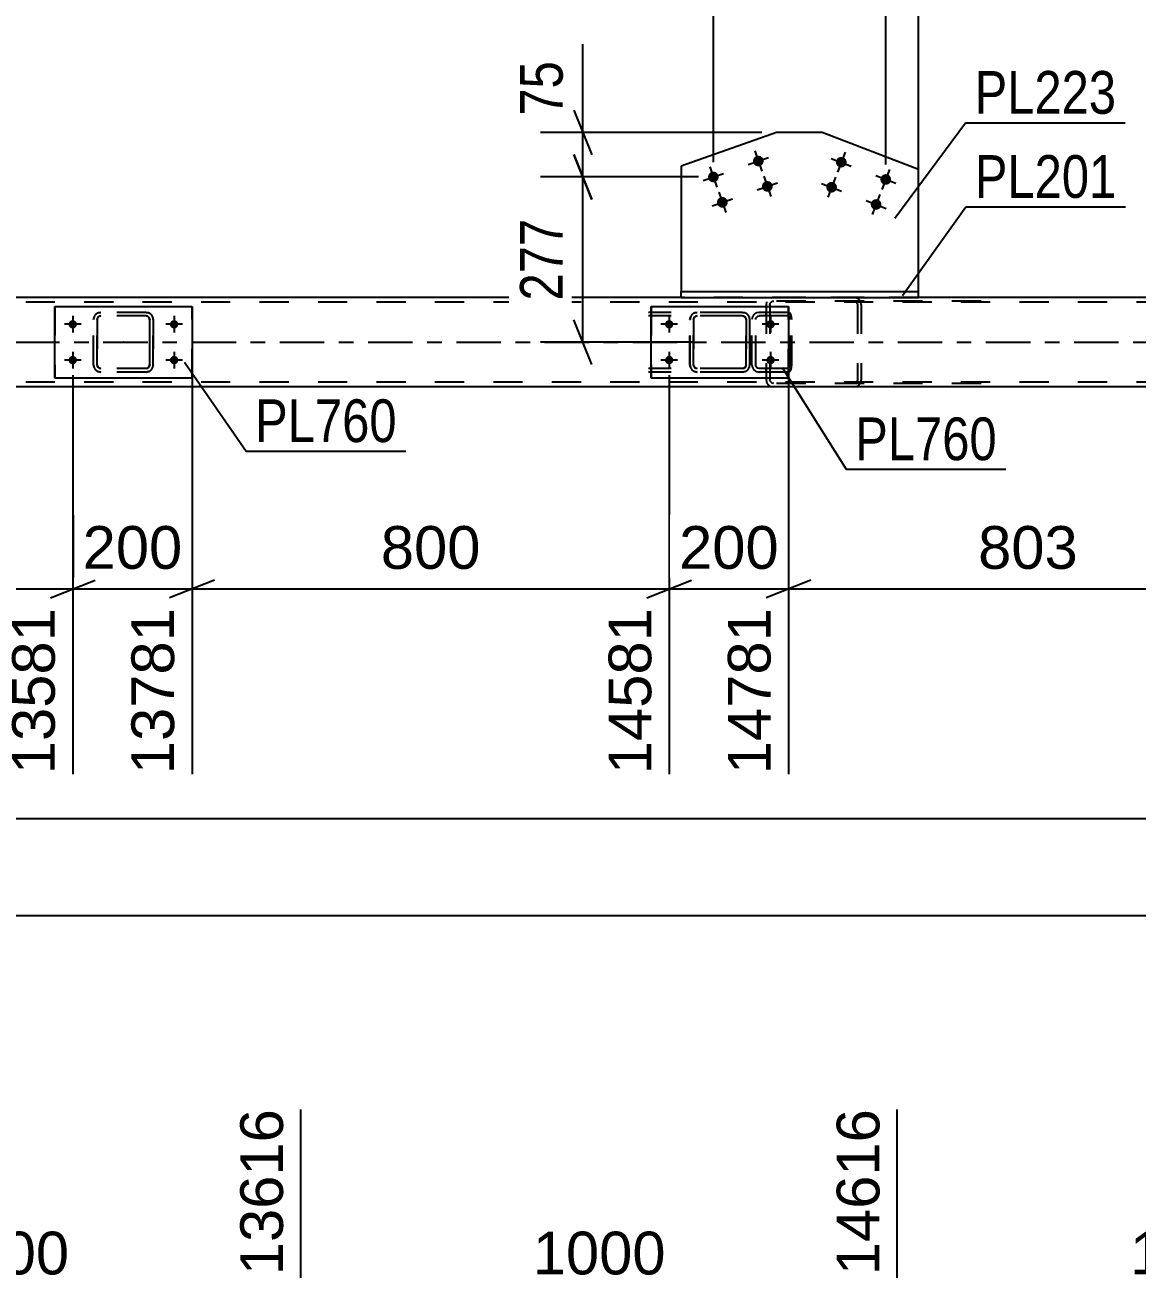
# Model space of a CAD drawing. Header units: millimetres. Extents: x -88 to 753, y -403 to 191.
# Drawn here: x 524.4 to 598.9, y 61 to 144.4 of the extents above; entities that cross this region are included whole.
import ezdxf

# ---------------------------------------------------------------- set-up
doc = ezdxf.new("R2010")
doc.units = ezdxf.units.MM
doc.linetypes.add('DXK_LINE_DOT2', pattern=[3.9198, 1.9599, -1.9599])
doc.linetypes.add('DXK_LINE_DOT3', pattern=[5.9187, 2.979, -0.9799, 0.9799, -0.9799])
doc.styles.add('Arial', font='arial.ttf', dxfattribs={"height": 0.2})
doc.styles.add('Arial Narrow', font='ARIALN.TTF', dxfattribs={"height": 0.2})

# ---------------------------------------------------------------- blocks, each defined once
blk = doc.blocks.new('Part-317404679-1724 - 1690')
at = {"color": 7, "linetype": 'DXK_LINE_DOT2'}
for p, q in [((574.567, 126.143), (574.371, 126.106)), ((588.471, 126.143), (574.567, 126.143)), ((580.126, 126.106), (579.93, 126.143)), ((574.085, 125.798), (574.056, 125.663)), ((574.056, 125.663), (574.056, 120.623)), ((574.095, 125.846), (574.085, 125.798)), ((574.311, 125.663), (574.331, 125.755)), ((574.311, 125.663), (574.311, 120.623)), ((574.331, 125.755), (574.386, 125.832)), ((574.386, 125.832), (574.469, 125.884)), ((574.469, 125.884), (574.567, 125.903)), ((588.471, 125.903), (574.567, 125.903)), ((579.93, 125.903), (580.028, 125.884)), ((580.028, 125.884), (580.111, 125.832)), ((580.111, 125.832), (580.166, 125.755)), ((580.166, 125.755), (580.186, 125.663)), ((580.186, 125.663), (580.186, 120.623)), ((580.412, 125.798), (580.402, 125.846)), ((580.441, 125.663), (580.412, 125.798)), ((580.441, 125.663), (580.441, 120.623)), ((574.056, 120.623), (574.074, 120.538)), ((574.074, 120.538), (574.095, 120.439)), ((574.331, 120.531), (574.311, 120.623)), ((574.386, 120.453), (574.331, 120.531)), ((574.371, 120.179), (574.567, 120.143)), ((574.469, 120.401), (574.386, 120.453)), ((574.567, 120.383), (574.469, 120.401)), ((588.471, 120.383), (574.567, 120.383)), ((588.471, 120.143), (574.567, 120.143)), ((580.028, 120.401), (579.93, 120.383)), ((579.93, 120.143), (580.126, 120.179)), ((580.111, 120.453), (580.028, 120.401)), ((580.166, 120.531), (580.111, 120.453)), ((580.186, 120.623), (580.166, 120.531)), ((580.402, 120.439), (580.423, 120.538)), ((580.423, 120.538), (580.441, 120.623))]:
    blk.add_line(p, q, dxfattribs=at)
for centre, start, end in [((579.95, 125.642), 24.31996, 69.24168), ((574.547, 120.644), 204.31996, 249.24168), ((579.95, 120.644), 290.75832, 335.68004)]:
    blk.add_arc(centre, 0.496, start, end, dxfattribs=at)
blk = doc.blocks.new('Bolt-317404679-1864 - 1690')
at = {"linetype": 'Continuous'}
for points in [[(573.874, 135.409, -1), (573.195, 135.168, -1)], [(570.858, 134.339, -1), (570.179, 134.098, -1)], [(574.476, 133.713, -1), (573.797, 133.472, -1)], [(571.46, 132.643, -1), (570.781, 132.402, -1)]]:
    blk.add_hatch(color=1, dxfattribs=at).paths.add_polyline_path(points)
at = {"color": 1, "linetype": 'Continuous'}
for p, q in [((572.856, 135.048), (574.213, 135.529)), ((573.294, 135.967), (573.775, 134.61)), ((569.84, 133.978), (571.197, 134.46)), ((570.278, 134.897), (570.759, 133.54)), ((573.458, 133.351), (574.815, 133.833)), ((573.896, 134.271), (574.377, 132.914)), ((570.442, 132.282), (571.799, 132.763)), ((570.88, 133.201), (571.361, 131.844))]:
    blk.add_line(p, q, dxfattribs=at)
blk = doc.blocks.new('Part-317404679-1888 - 1690')
at = {"color": 7, "linetype": 'DXK_LINE_DOT2'}
for p, q in [((529.252, 125.106), (529.436, 125.143)), ((529.44, 125.143), (529.257, 125.106)), ((532.48, 125.143), (529.436, 125.143)), ((532.476, 125.143), (532.659, 125.106)), ((532.664, 125.106), (532.48, 125.143)), ((528.956, 124.663), (528.992, 124.846)), ((528.956, 124.663), (528.96, 124.663)), ((528.956, 121.623), (528.956, 124.663)), ((528.997, 124.846), (528.96, 124.663)), ((528.96, 121.623), (528.96, 124.663)), ((529.214, 124.755), (529.196, 124.663)), ((529.2, 124.663), (529.196, 124.663)), ((529.196, 124.663), (529.196, 121.623)), ((529.2, 124.663), (529.219, 124.755)), ((529.2, 121.623), (529.2, 124.663)), ((529.266, 124.832), (529.214, 124.755)), ((529.219, 124.755), (529.271, 124.832)), ((529.252, 125.106), (529.257, 125.106)), ((529.344, 124.884), (529.266, 124.832)), ((529.271, 124.832), (529.348, 124.884)), ((529.436, 124.903), (529.344, 124.884)), ((529.348, 124.884), (529.44, 124.903)), ((532.48, 124.903), (529.436, 124.903)), ((532.568, 124.884), (532.476, 124.903)), ((532.48, 124.903), (532.572, 124.884)), ((532.568, 124.884), (532.572, 124.884)), ((532.645, 124.832), (532.568, 124.884)), ((532.572, 124.884), (532.65, 124.832)), ((532.697, 124.755), (532.645, 124.832)), ((532.65, 124.832), (532.702, 124.755)), ((532.716, 124.663), (532.697, 124.755)), ((532.702, 124.755), (532.72, 124.663)), ((532.72, 124.663), (532.716, 124.663)), ((532.716, 124.663), (532.716, 121.623)), ((532.72, 121.623), (532.72, 124.663)), ((532.919, 124.846), (532.956, 124.663)), ((532.96, 124.663), (532.924, 124.846)), ((532.96, 124.663), (532.956, 124.663)), ((532.956, 124.663), (532.956, 121.623)), ((532.96, 121.623), (532.96, 124.663)), ((528.96, 121.623), (528.956, 121.623)), ((528.992, 121.439), (528.956, 121.623)), ((528.96, 121.623), (528.997, 121.439)), ((529.196, 121.623), (529.2, 121.623)), ((529.196, 121.623), (529.214, 121.531)), ((529.219, 121.531), (529.2, 121.623)), ((529.214, 121.531), (529.266, 121.453)), ((529.271, 121.453), (529.219, 121.531)), ((529.252, 121.179), (529.257, 121.179)), ((529.436, 121.143), (529.252, 121.179)), ((529.257, 121.179), (529.44, 121.143)), ((529.266, 121.453), (529.344, 121.401)), ((529.348, 121.401), (529.271, 121.453)), ((529.344, 121.401), (529.436, 121.383)), ((529.44, 121.383), (529.348, 121.401)), ((532.48, 121.383), (529.436, 121.383)), ((532.48, 121.143), (529.436, 121.143)), ((532.476, 121.383), (532.568, 121.401)), ((532.659, 121.179), (532.476, 121.143)), ((532.572, 121.401), (532.48, 121.383)), ((532.48, 121.143), (532.664, 121.179)), ((532.568, 121.401), (532.645, 121.453)), ((532.568, 121.401), (532.572, 121.401)), ((532.65, 121.453), (532.572, 121.401)), ((532.645, 121.453), (532.697, 121.531)), ((532.702, 121.531), (532.65, 121.453)), ((532.697, 121.531), (532.716, 121.623)), ((532.72, 121.623), (532.702, 121.531)), ((532.716, 121.623), (532.72, 121.623)), ((532.956, 121.623), (532.919, 121.439)), ((532.924, 121.439), (532.96, 121.623)), ((532.956, 121.623), (532.96, 121.623))]:
    blk.add_line(p, q, dxfattribs=at)
at = {"color": 7, "linetype": 'DXK_LINE_DOT3'}
blk.add_line((530.963, 123.143), (530.953, 123.143), dxfattribs=at)
at = {"color": 7, "linetype": 'DXK_LINE_DOT2'}
for centre, start, end in [((529.436, 124.663), 112.5, 157.5), ((529.44, 124.663), 112.5, 157.5), ((532.476, 124.663), 22.5, 67.5), ((532.48, 124.663), 22.5, 67.5), ((529.436, 121.623), 202.5, 247.5), ((529.44, 121.623), 202.5, 247.5), ((532.476, 121.623), 292.5, 337.5), ((532.48, 121.623), 292.5, 337.5)]:
    blk.add_arc(centre, 0.48, start, end, dxfattribs=at)
blk = doc.blocks.new('Part-317404679-1904 - 1690')
at = {"color": 2, "linetype": 'Continuous'}
for p, q in [((566.358, 125.543), (566.357, 125.543)), ((566.358, 120.743), (566.358, 125.543)), ((566.358, 125.543), (575.558, 125.543)), ((575.558, 125.543), (575.558, 120.743)), ((566.357, 120.743), (566.358, 120.743)), ((575.558, 120.743), (566.358, 120.743))]:
    blk.add_line(p, q, dxfattribs=at)
at = {"color": 7, "linetype": 'DXK_LINE_DOT2'}
for p, q in [((566.357, 125.543), (566.357, 120.743)), ((566.358, 125.543), (566.357, 125.543)), ((575.557, 120.743), (575.557, 125.543)), ((566.358, 120.743), (566.357, 120.743))]:
    blk.add_line(p, q, dxfattribs=at)
blk = doc.blocks.new('Bolt-317404679-1861 - 1690')
at = {"linetype": 'Continuous'}
for points in [[(567.278, 124.343), (567.284, 124.401), (567.302, 124.457), (567.331, 124.507), (567.37, 124.551), (567.418, 124.585), (567.471, 124.609), (567.528, 124.621), (567.587, 124.621), (567.644, 124.609), (567.698, 124.585), (567.745, 124.551), (567.784, 124.507), (567.813, 124.457), (567.831, 124.401), (567.838, 124.343), (567.831, 124.285), (567.813, 124.229), (567.784, 124.178), (567.745, 124.135), (567.698, 124.1), (567.644, 124.076), (567.587, 124.064), (567.528, 124.064), (567.471, 124.076), (567.418, 124.1), (567.37, 124.135), (567.331, 124.178), (567.302, 124.229), (567.284, 124.285)], [(574.078, 124.343), (574.084, 124.401), (574.102, 124.457), (574.131, 124.507), (574.17, 124.551), (574.218, 124.585), (574.271, 124.609), (574.328, 124.621), (574.387, 124.621), (574.444, 124.609), (574.498, 124.585), (574.545, 124.551), (574.584, 124.507), (574.613, 124.457), (574.631, 124.401), (574.638, 124.343), (574.631, 124.285), (574.613, 124.229), (574.584, 124.178), (574.545, 124.135), (574.498, 124.1), (574.444, 124.076), (574.387, 124.064), (574.328, 124.064), (574.271, 124.076), (574.218, 124.1), (574.17, 124.135), (574.131, 124.178), (574.102, 124.229), (574.084, 124.285)], [(567.278, 121.943), (567.284, 122.001), (567.302, 122.057), (567.331, 122.107), (567.37, 122.151), (567.418, 122.185), (567.471, 122.209), (567.528, 122.221), (567.587, 122.221), (567.644, 122.209), (567.698, 122.185), (567.745, 122.151), (567.784, 122.107), (567.813, 122.057), (567.831, 122.001), (567.838, 121.943), (567.831, 121.885), (567.813, 121.829), (567.784, 121.778), (567.745, 121.735), (567.698, 121.7), (567.644, 121.676), (567.587, 121.664), (567.528, 121.664), (567.471, 121.676), (567.418, 121.7), (567.37, 121.735), (567.331, 121.778), (567.302, 121.829), (567.284, 121.885)], [(574.078, 121.943), (574.084, 122.001), (574.102, 122.057), (574.131, 122.107), (574.17, 122.151), (574.218, 122.185), (574.271, 122.209), (574.328, 122.221), (574.387, 122.221), (574.444, 122.209), (574.498, 122.185), (574.545, 122.151), (574.584, 122.107), (574.613, 122.057), (574.631, 122.001), (574.638, 121.943), (574.631, 121.885), (574.613, 121.829), (574.584, 121.778), (574.545, 121.735), (574.498, 121.7), (574.444, 121.676), (574.387, 121.664), (574.328, 121.664), (574.271, 121.676), (574.218, 121.7), (574.17, 121.735), (574.131, 121.778), (574.102, 121.829), (574.084, 121.885)]]:
    blk.add_hatch(color=1, dxfattribs=at).paths.add_polyline_path(points)
at = {"color": 1, "linetype": 'Continuous'}
for p, q in [((568.118, 124.343), (566.998, 124.343)), ((567.558, 124.903), (567.558, 123.783)), ((574.918, 124.343), (573.798, 124.343)), ((574.358, 124.903), (574.358, 123.783)), ((568.118, 121.943), (566.998, 121.943)), ((567.558, 122.503), (567.558, 121.383)), ((574.918, 121.943), (573.798, 121.943)), ((574.358, 122.503), (574.358, 121.383))]:
    blk.add_line(p, q, dxfattribs=at)
blk = doc.blocks.new('Bolt-317404679-1862 - 1690')
at = {"linetype": 'Continuous'}
for points in [[(579.434, 135.08, -1), (578.763, 135.34, -1)], [(582.418, 133.925, -1), (581.747, 134.185, -1)], [(578.785, 133.401, -1), (578.113, 133.661, -1)], [(581.769, 132.247, -1), (581.097, 132.506, -1)]]:
    blk.add_hatch(color=1, dxfattribs=at).paths.add_polyline_path(points)
at = {"color": 1, "linetype": 'Continuous'}
for p, q in [((578.427, 135.47), (579.77, 134.95)), ((579.358, 135.881), (578.838, 134.538)), ((581.411, 134.315), (582.754, 133.795)), ((582.343, 134.727), (581.823, 133.384)), ((577.777, 133.791), (579.12, 133.271)), ((578.709, 134.203), (578.189, 132.86)), ((580.762, 132.636), (582.105, 132.117)), ((581.693, 133.048), (581.173, 131.705))]:
    blk.add_line(p, q, dxfattribs=at)
blk = doc.blocks.new('Bolt-317404679-1863 - 1690')
at = {"linetype": 'Continuous'}
for points in [[(527.28, 124.343), (527.287, 124.401), (527.305, 124.457), (527.334, 124.507), (527.373, 124.551), (527.42, 124.585), (527.474, 124.609), (527.531, 124.621), (527.59, 124.621), (527.647, 124.609), (527.7, 124.585), (527.748, 124.551), (527.787, 124.507), (527.816, 124.457), (527.834, 124.401), (527.84, 124.343), (527.834, 124.285), (527.816, 124.229), (527.787, 124.178), (527.748, 124.135), (527.7, 124.1), (527.647, 124.076), (527.59, 124.064), (527.531, 124.064), (527.474, 124.076), (527.42, 124.1), (527.373, 124.135), (527.334, 124.178), (527.305, 124.229), (527.287, 124.285)], [(534.08, 124.343), (534.087, 124.401), (534.105, 124.457), (534.134, 124.507), (534.173, 124.551), (534.22, 124.585), (534.274, 124.609), (534.331, 124.621), (534.39, 124.621), (534.447, 124.609), (534.5, 124.585), (534.548, 124.551), (534.587, 124.507), (534.616, 124.457), (534.634, 124.401), (534.64, 124.343), (534.634, 124.285), (534.616, 124.229), (534.587, 124.178), (534.548, 124.135), (534.5, 124.1), (534.447, 124.076), (534.39, 124.064), (534.331, 124.064), (534.274, 124.076), (534.22, 124.1), (534.173, 124.135), (534.134, 124.178), (534.105, 124.229), (534.087, 124.285)], [(527.28, 121.943), (527.287, 122.001), (527.305, 122.057), (527.334, 122.107), (527.373, 122.151), (527.42, 122.185), (527.474, 122.209), (527.531, 122.221), (527.59, 122.221), (527.647, 122.209), (527.7, 122.185), (527.748, 122.151), (527.787, 122.107), (527.816, 122.057), (527.834, 122.001), (527.84, 121.943), (527.834, 121.885), (527.816, 121.829), (527.787, 121.778), (527.748, 121.735), (527.7, 121.7), (527.647, 121.676), (527.59, 121.664), (527.531, 121.664), (527.474, 121.676), (527.42, 121.7), (527.373, 121.735), (527.334, 121.778), (527.305, 121.829), (527.287, 121.885)], [(534.08, 121.943), (534.087, 122.001), (534.105, 122.057), (534.134, 122.107), (534.173, 122.151), (534.22, 122.185), (534.274, 122.209), (534.331, 122.221), (534.39, 122.221), (534.447, 122.209), (534.5, 122.185), (534.548, 122.151), (534.587, 122.107), (534.616, 122.057), (534.634, 122.001), (534.64, 121.943), (534.634, 121.885), (534.616, 121.829), (534.587, 121.778), (534.548, 121.735), (534.5, 121.7), (534.447, 121.676), (534.39, 121.664), (534.331, 121.664), (534.274, 121.676), (534.22, 121.7), (534.173, 121.735), (534.134, 121.778), (534.105, 121.829), (534.087, 121.885)]]:
    blk.add_hatch(color=1, dxfattribs=at).paths.add_polyline_path(points)
at = {"color": 1, "linetype": 'Continuous'}
for p, q in [((528.12, 124.343), (527, 124.343)), ((527.56, 124.903), (527.56, 123.783)), ((534.92, 124.343), (533.8, 124.343)), ((534.36, 124.903), (534.36, 123.783)), ((528.12, 121.943), (527, 121.943)), ((527.56, 122.503), (527.56, 121.383)), ((534.92, 121.943), (533.8, 121.943)), ((534.36, 122.503), (534.36, 121.383))]:
    blk.add_line(p, q, dxfattribs=at)
blk = doc.blocks.new('Part-317404679-1801 - 1690')
at = {"color": 7, "linetype": 'DXK_LINE_DOT2'}
for p, q in [((575.522, 125.143), (566.17, 125.143)), ((573.611, 125.143), (573.418, 125.106)), ((574.056, 124.903), (574.056, 125.143)), ((575.625, 125.106), (575.522, 125.143)), ((575.522, 124.903), (566.17, 124.903)), ((573.145, 124.846), (573.107, 124.663)), ((573.107, 121.623), (573.107, 124.663)), ((573.359, 124.663), (573.378, 124.755)), ((573.359, 121.623), (573.359, 124.663)), ((573.378, 124.755), (573.433, 124.832)), ((573.433, 124.832), (573.514, 124.884)), ((573.514, 124.884), (573.611, 124.903)), ((575.522, 124.903), (575.574, 124.884)), ((575.574, 124.884), (575.617, 124.832)), ((575.617, 124.832), (575.647, 124.755)), ((575.713, 125.002), (575.625, 125.106)), ((575.647, 124.755), (575.657, 124.663)), ((575.657, 121.623), (575.657, 124.663)), ((575.771, 124.846), (575.713, 125.002)), ((575.791, 124.663), (575.771, 124.846)), ((575.791, 121.623), (575.791, 124.663)), ((575.522, 121.383), (566.17, 121.383)), ((575.522, 121.143), (566.17, 121.143)), ((573.107, 121.623), (573.145, 121.439)), ((573.378, 121.531), (573.359, 121.623)), ((573.433, 121.453), (573.378, 121.531)), ((573.418, 121.179), (573.611, 121.143)), ((573.514, 121.401), (573.433, 121.453)), ((573.611, 121.383), (573.514, 121.401)), ((574.056, 121.143), (574.056, 121.383)), ((575.574, 121.401), (575.522, 121.383)), ((575.522, 121.143), (575.625, 121.179)), ((575.617, 121.453), (575.574, 121.401)), ((575.647, 121.531), (575.617, 121.453)), ((575.625, 121.179), (575.713, 121.283)), ((575.657, 121.623), (575.647, 121.531)), ((575.713, 121.283), (575.771, 121.439)), ((575.771, 121.439), (575.791, 121.623))]:
    blk.add_line(p, q, dxfattribs=at)
for centre, start, end in [((573.596, 124.647), 111.15132, 156.10486), ((573.596, 121.639), 203.89514, 248.84868)]:
    blk.add_arc(centre, 0.492, start, end, dxfattribs=at)
blk = doc.blocks.new('Part-317404679-1887 - 1690')
at = {"color": 2, "linetype": 'Continuous'}
for p, q in [((526.36, 120.743), (526.36, 125.543)), ((526.36, 125.543), (526.36, 125.543)), ((526.36, 125.543), (535.56, 125.543)), ((535.56, 125.543), (535.56, 120.743)), ((526.36, 120.743), (526.36, 120.743)), ((535.56, 120.743), (526.36, 120.743))]:
    blk.add_line(p, q, dxfattribs=at)
at = {"color": 7, "linetype": 'DXK_LINE_DOT2'}
for p, q in [((526.36, 125.543), (526.36, 120.743)), ((526.36, 125.543), (526.36, 125.543)), ((535.56, 120.743), (535.56, 125.543)), ((526.36, 120.743), (526.36, 120.743))]:
    blk.add_line(p, q, dxfattribs=at)
blk = doc.blocks.new('Part-317404679-1905 - 1690')
at = {"color": 7, "linetype": 'DXK_LINE_DOT2'}
for p, q in [((569.249, 125.106), (569.433, 125.143)), ((569.437, 125.143), (569.254, 125.106)), ((572.477, 125.143), (569.433, 125.143)), ((572.473, 125.143), (572.656, 125.106)), ((572.661, 125.106), (572.477, 125.143)), ((568.953, 124.663), (568.989, 124.846)), ((568.953, 124.663), (568.957, 124.663)), ((568.953, 121.623), (568.953, 124.663)), ((568.994, 124.846), (568.957, 124.663)), ((568.957, 121.623), (568.957, 124.663)), ((569.211, 124.755), (569.193, 124.663)), ((569.197, 124.663), (569.193, 124.663)), ((569.193, 124.663), (569.193, 121.623)), ((569.197, 124.663), (569.216, 124.755)), ((569.197, 121.623), (569.197, 124.663)), ((569.263, 124.832), (569.211, 124.755)), ((569.216, 124.755), (569.268, 124.832)), ((569.249, 125.106), (569.254, 125.106)), ((569.341, 124.884), (569.263, 124.832)), ((569.268, 124.832), (569.346, 124.884)), ((569.433, 124.903), (569.341, 124.884)), ((569.346, 124.884), (569.437, 124.903)), ((572.477, 124.903), (569.433, 124.903)), ((572.565, 124.884), (572.473, 124.903)), ((572.477, 124.903), (572.569, 124.884)), ((572.565, 124.884), (572.569, 124.884)), ((572.643, 124.832), (572.565, 124.884)), ((572.569, 124.884), (572.647, 124.832)), ((572.695, 124.755), (572.643, 124.832)), ((572.647, 124.832), (572.699, 124.755)), ((572.713, 124.663), (572.695, 124.755)), ((572.699, 124.755), (572.717, 124.663)), ((572.717, 124.663), (572.713, 124.663)), ((572.713, 124.663), (572.713, 121.623)), ((572.717, 121.623), (572.717, 124.663)), ((572.916, 124.846), (572.953, 124.663)), ((572.957, 124.663), (572.921, 124.846)), ((572.957, 124.663), (572.953, 124.663)), ((572.953, 124.663), (572.953, 121.623)), ((572.957, 121.623), (572.957, 124.663)), ((568.957, 121.623), (568.953, 121.623)), ((568.989, 121.439), (568.953, 121.623)), ((568.957, 121.623), (568.994, 121.439)), ((569.193, 121.623), (569.197, 121.623)), ((569.193, 121.623), (569.211, 121.531)), ((569.216, 121.531), (569.197, 121.623)), ((569.211, 121.531), (569.263, 121.453)), ((569.268, 121.453), (569.216, 121.531)), ((569.249, 121.179), (569.254, 121.179)), ((569.433, 121.143), (569.249, 121.179)), ((569.254, 121.179), (569.437, 121.143)), ((569.263, 121.453), (569.341, 121.401)), ((569.346, 121.401), (569.268, 121.453)), ((569.341, 121.401), (569.433, 121.383)), ((569.437, 121.383), (569.346, 121.401)), ((572.477, 121.383), (569.433, 121.383)), ((572.477, 121.143), (569.433, 121.143)), ((572.473, 121.383), (572.565, 121.401)), ((572.656, 121.179), (572.473, 121.143)), ((572.569, 121.401), (572.477, 121.383)), ((572.477, 121.143), (572.661, 121.179)), ((572.565, 121.401), (572.643, 121.453)), ((572.565, 121.401), (572.569, 121.401)), ((572.647, 121.453), (572.569, 121.401)), ((572.643, 121.453), (572.695, 121.531)), ((572.699, 121.531), (572.647, 121.453)), ((572.695, 121.531), (572.713, 121.623)), ((572.717, 121.623), (572.699, 121.531)), ((572.713, 121.623), (572.717, 121.623)), ((572.953, 121.623), (572.916, 121.439)), ((572.921, 121.439), (572.957, 121.623)), ((572.953, 121.623), (572.957, 121.623))]:
    blk.add_line(p, q, dxfattribs=at)
at = {"color": 7, "linetype": 'DXK_LINE_DOT3'}
blk.add_line((570.961, 123.143), (570.95, 123.143), dxfattribs=at)
at = {"color": 7, "linetype": 'DXK_LINE_DOT2'}
for centre, start, end in [((569.433, 124.663), 112.5, 157.5), ((569.437, 124.663), 112.5, 157.5), ((572.473, 124.663), 22.5, 67.5), ((572.477, 124.663), 22.5, 67.5), ((569.433, 121.623), 202.5, 247.5), ((569.437, 121.623), 202.5, 247.5), ((572.473, 121.623), 292.5, 337.5), ((572.477, 121.623), 292.5, 337.5)]:
    blk.add_arc(centre, 0.48, start, end, dxfattribs=at)
blk = doc.blocks.new('Part-317404679-1950 - 1690')
at = {"color": 2, "linetype": 'Continuous'}
for p, q in [((568.354, 126.143), (498.938, 126.143)), ((612.526, 126.143), (584.267, 126.143)), ((612.525, 120.143), (38.36, 120.143))]:
    blk.add_line(p, q, dxfattribs=at)
at = {"color": 7, "linetype": 'DXK_LINE_DOT2'}
for p, q in [((584.267, 126.143), (568.354, 126.143)), ((616.525, 125.823), (38.36, 125.823)), ((616.525, 120.463), (38.36, 120.463))]:
    blk.add_line(p, q, dxfattribs=at)
at = {"color": 7, "linetype": 'DXK_LINE_DOT3'}
blk.add_line((38.36, 123.143), (616.525, 123.143), dxfattribs=at)
blk = doc.blocks.new('Part-317404679-1985 - 1690')
at = {"color": 2, "linetype": 'Continuous'}
for p, q in [((568.354, 126.143), (568.354, 126.543)), ((568.354, 126.543), (584.267, 126.543)), ((568.354, 126.143), (584.267, 126.143)), ((584.267, 126.143), (584.267, 126.543))]:
    blk.add_line(p, q, dxfattribs=at)
blk = doc.blocks.new('Part-317404679-1990 - 1690')
at = {"color": 2, "linetype": 'Continuous'}
for p, q in [((574.763, 137.21), (568.354, 134.936)), ((577.809, 137.21), (574.763, 137.21)), ((584.267, 134.711), (577.809, 137.21)), ((568.354, 134.936), (568.354, 126.543)), ((584.267, 126.543), (584.267, 134.711))]:
    blk.add_line(p, q, dxfattribs=at)
at = {"color": 7, "linetype": 'DXK_LINE_DOT2'}
blk.add_line((568.354, 126.543), (584.267, 126.543), dxfattribs=at)
blk = doc.blocks.new('StraightDimension-317404679-3543 - 2929')
at = {"color": 7, "linetype": 'Continuous'}
for p, q in [((582.857, 16.332), (582.857, 71.711)), ((622.963, 16.332), (622.963, 71.711)), ((584.357, 59.893), (581.357, 58.693)), ((582.857, 59.293), (622.963, 59.293)), ((621.463, 58.693), (624.463, 59.893))]:
    blk.add_line(p, q, dxfattribs=at)
at = {"color": 0}
blk.add_wipeout([(607.957, 60.043), (607.957, 64.243), (597.863, 64.243), (597.863, 60.043)], dxfattribs=at)
at = {"color": 3, "style": 'Arial'}
blk.add_text('1003', height=2.8652, dxfattribs=at).set_placement((598.463, 60.643))
at = {"color": 0, "linetype": 'Continuous'}
blk.add_wipeout([(622.363, 72.311), (618.163, 72.311), (618.163, 59.993), (622.363, 59.993)], dxfattribs=at)
at = {"color": 3, "linetype": 'Continuous', "style": 'Arial'}
blk.add_text('15619', height=2.8652, rotation=90.00021, dxfattribs=at).set_placement((621.763, 60.593))
blk = doc.blocks.new('StraightDimension-317404679-3545 - 2929')
at = {"color": 7, "linetype": 'Continuous'}
for p, q in [((502.86, 15.437), (502.86, 71.711)), ((542.86, 16.332), (542.86, 71.711)), ((504.36, 59.893), (501.36, 58.693)), ((502.86, 59.293), (542.86, 59.293)), ((541.36, 58.693), (544.36, 59.893))]:
    blk.add_line(p, q, dxfattribs=at)
at = {"color": 0}
blk.add_wipeout([(527.907, 60.043), (527.907, 64.243), (517.813, 64.243), (517.813, 60.043)], dxfattribs=at)
at = {"color": 3, "style": 'Arial'}
blk.add_text('1000', height=2.8652, dxfattribs=at).set_placement((518.413, 60.643))
at = {"color": 0, "linetype": 'Continuous'}
blk.add_wipeout([(542.26, 72.311), (538.06, 72.311), (538.06, 59.993), (542.26, 59.993)], dxfattribs=at)
at = {"color": 3, "linetype": 'Continuous', "style": 'Arial'}
blk.add_text('13616', height=2.8652, rotation=90.00021, dxfattribs=at).set_placement((541.66, 60.593))
blk = doc.blocks.new('StraightDimension-317404679-3544 - 2929')
at = {"color": 7, "linetype": 'Continuous'}
for p, q in [((542.86, 16.332), (542.86, 71.711)), ((582.857, 16.332), (582.857, 71.711)), ((544.36, 59.893), (541.36, 58.693)), ((542.86, 59.293), (582.857, 59.293)), ((581.357, 58.693), (584.357, 59.893))]:
    blk.add_line(p, q, dxfattribs=at)
at = {"color": 0}
blk.add_wipeout([(567.906, 60.043), (567.906, 64.243), (557.811, 64.243), (557.811, 60.043)], dxfattribs=at)
at = {"color": 3, "style": 'Arial'}
blk.add_text('1000', height=2.8652, dxfattribs=at).set_placement((558.411, 60.643))
at = {"color": 0, "linetype": 'Continuous'}
blk.add_wipeout([(582.257, 72.311), (578.057, 72.311), (578.057, 59.993), (582.257, 59.993)], dxfattribs=at)
at = {"color": 3, "linetype": 'Continuous', "style": 'Arial'}
blk.add_text('14616', height=2.8652, rotation=90.00021, dxfattribs=at).set_placement((581.657, 60.593))
blk = doc.blocks.new('StraightDimension-317404679-7091 - 1690')
at = {"color": 7, "linetype": 'Continuous'}
for p, q in [((582.083, 135.055), (582.083, 163.789)), ((570.519, 135.219), (570.519, 159.289)), ((569.019, 146.271), (572.019, 147.471)), ((570.519, 146.871), (582.083, 146.871)), ((583.583, 147.471), (580.583, 146.271))]:
    blk.add_line(p, q, dxfattribs=at)
at = {"color": 0}
blk.add_wipeout([(580.236, 147.621), (580.236, 151.821), (572.365, 151.821), (572.365, 147.621)], dxfattribs=at)
at = {"color": 3, "style": 'Arial'}
blk.add_text('289', height=2.8652, dxfattribs=at).set_placement((572.965, 148.221))
at = {"color": 0, "linetype": 'Continuous'}
blk.add_wipeout([(581.483, 164.389), (577.283, 164.389), (577.283, 152.071), (581.483, 152.071)], dxfattribs=at)
at = {"color": 3, "linetype": 'Continuous', "style": 'Arial'}
blk.add_text('14944', height=2.8652, rotation=90.00021, dxfattribs=at).set_placement((580.883, 152.671))
blk = doc.blocks.new('StraightDimension-317404679-13820 - 1690')
at = {"color": 7, "linetype": 'Continuous'}
for p, q in [((527.56, 120.943), (527.56, 94.182)), ((535.56, 120.943), (535.56, 94.182)), ((526.06, 106), (529.06, 107.2)), ((537.06, 107.2), (534.06, 106)), ((527.56, 106.6), (535.56, 106.6))]:
    blk.add_line(p, q, dxfattribs=at)
at = {"color": 0}
blk.add_wipeout([(535.496, 107.35), (535.496, 111.55), (527.625, 111.55), (527.625, 107.35)], dxfattribs=at)
at = {"color": 0, "linetype": 'Continuous'}
blk.add_wipeout([(534.96, 105.9), (530.76, 105.9), (530.76, 93.582), (534.96, 93.582)], dxfattribs=at)
at = {"color": 3, "style": 'Arial'}
blk.add_text('200', height=2.8652, dxfattribs=at).set_placement((528.225, 107.95))
at = {"color": 3, "linetype": 'Continuous', "style": 'Arial'}
blk.add_text('13781', height=2.8652, rotation=90.00021, dxfattribs=at).set_placement((534.36, 94.182))
blk = doc.blocks.new('StraightDimension-317404679-7090 - 1690')
at = {"color": 7, "linetype": 'Continuous'}
for p, q in [((584.267, 128.157), (584.267, 176.389)), ((582.083, 135.055), (582.083, 163.789)), ((580.583, 146.271), (583.583, 147.471)), ((582.083, 146.871), (584.267, 146.871)), ((585.767, 147.471), (582.767, 146.271))]:
    blk.add_line(p, q, dxfattribs=at)
at = {"color": 0, "linetype": 'Continuous'}
blk.add_wipeout([(583.667, 176.989), (579.467, 176.989), (579.467, 164.671), (583.667, 164.671)], dxfattribs=at)
at = {"color": 3, "linetype": 'Continuous', "style": 'Arial'}
blk.add_text('14999', height=2.8652, rotation=90.00021, dxfattribs=at).set_placement((583.067, 165.271))
at = {"color": 0}
blk.add_wipeout([(585.998, 147.621), (585.998, 151.821), (580.351, 151.821), (580.351, 147.621)], dxfattribs=at)
at = {"color": 3, "style": 'Arial'}
blk.add_text('55', height=2.8652, dxfattribs=at).set_placement((580.951, 148.221))
blk = doc.blocks.new('StraightDimension-317404679-13819 - 1690')
at = {"color": 7, "linetype": 'Continuous'}
for p, q in [((535.56, 120.943), (535.56, 94.182)), ((567.558, 120.943), (567.558, 94.182)), ((537.06, 107.2), (534.06, 106)), ((566.058, 106), (569.058, 107.2)), ((535.56, 106.6), (567.558, 106.6))]:
    blk.add_line(p, q, dxfattribs=at)
at = {"color": 0}
blk.add_wipeout([(555.494, 107.35), (555.494, 111.55), (547.623, 111.55), (547.623, 107.35)], dxfattribs=at)
at = {"color": 3, "style": 'Arial'}
blk.add_text('800', height=2.8652, dxfattribs=at).set_placement((548.223, 107.95))
at = {"color": 0, "linetype": 'Continuous'}
blk.add_wipeout([(566.958, 105.9), (562.758, 105.9), (562.758, 93.582), (566.958, 93.582)], dxfattribs=at)
at = {"color": 3, "linetype": 'Continuous', "style": 'Arial'}
blk.add_text('14581', height=2.8652, rotation=90.00021, dxfattribs=at).set_placement((566.358, 94.182))
blk = doc.blocks.new('StraightDimension-317404679-2515 - 1690')
at = {"color": 7, "linetype": 'Continuous'}
blk.add_line((0.16, 84.708), (617.325, 84.708), dxfattribs=at)
blk = doc.blocks.new('StraightDimension-317404679-2569 - 1690')
at = {"color": 7, "linetype": 'Continuous'}
blk.add_line((0.96, 91.211), (616.525, 91.211), dxfattribs=at)
blk = doc.blocks.new('StraightDimension-317404679-7089 - 1690')
at = {"color": 7, "linetype": 'Continuous'}
for p, q in [((584.267, 128.157), (584.267, 176.389)), ((616.525, 127.143), (616.525, 159.289)), ((585.767, 147.471), (582.767, 146.271)), ((584.267, 146.871), (616.525, 146.871)), ((615.025, 146.271), (618.025, 147.471))]:
    blk.add_line(p, q, dxfattribs=at)
at = {"color": 0}
blk.add_wipeout([(604.331, 147.621), (604.331, 151.821), (596.461, 151.821), (596.461, 147.621)], dxfattribs=at)
at = {"color": 3, "style": 'Arial'}
blk.add_text('806', height=2.8652, dxfattribs=at).set_placement((597.061, 148.221))
at = {"color": 0, "linetype": 'Continuous'}
blk.add_wipeout([(615.925, 159.889), (611.725, 159.889), (611.725, 147.571), (615.925, 147.571)], dxfattribs=at)
at = {"color": 3, "linetype": 'Continuous', "style": 'Arial'}
blk.add_text('15805', height=2.8652, rotation=90.00021, dxfattribs=at).set_placement((615.325, 148.171))
blk = doc.blocks.new('StraightDimension-317404679-7092 - 1690')
at = {"color": 7, "linetype": 'Continuous'}
for p, q in [((498.938, 128.51), (498.938, 176.389)), ((570.519, 135.219), (570.519, 159.289)), ((500.438, 147.471), (497.438, 146.271)), ((498.938, 146.871), (570.519, 146.871)), ((569.019, 146.271), (572.019, 147.471))]:
    blk.add_line(p, q, dxfattribs=at)
at = {"color": 0}
blk.add_wipeout([(539.776, 147.621), (539.776, 151.821), (529.681, 151.821), (529.681, 147.621)], dxfattribs=at)
at = {"color": 3, "style": 'Arial'}
blk.add_text('1790', height=2.8652, dxfattribs=at).set_placement((530.281, 148.221))
at = {"color": 0, "linetype": 'Continuous'}
blk.add_wipeout([(569.919, 159.889), (565.719, 159.889), (565.719, 147.571), (569.919, 147.571)], dxfattribs=at)
at = {"color": 3, "linetype": 'Continuous', "style": 'Arial'}
blk.add_text('14655', height=2.8652, rotation=90.00021, dxfattribs=at).set_placement((569.319, 148.171))
blk = doc.blocks.new('StraightDimension-317404679-13817 - 1690')
at = {"color": 7, "linetype": 'Continuous'}
for p, q in [((575.557, 120.943), (575.557, 94.182)), ((607.663, 120.943), (607.663, 94.182)), ((577.057, 107.2), (574.057, 106)), ((606.163, 106), (609.163, 107.2)), ((575.557, 106.6), (607.663, 106.6))]:
    blk.add_line(p, q, dxfattribs=at)
at = {"color": 0}
blk.add_wipeout([(595.546, 107.35), (595.546, 111.55), (587.675, 111.55), (587.675, 107.35)], dxfattribs=at)
at = {"color": 3, "style": 'Arial'}
blk.add_text('803', height=2.8652, dxfattribs=at).set_placement((588.275, 107.95))
at = {"color": 0, "linetype": 'Continuous'}
blk.add_wipeout([(607.063, 105.9), (602.863, 105.9), (602.863, 93.582), (607.063, 93.582)], dxfattribs=at)
at = {"color": 3, "linetype": 'Continuous', "style": 'Arial'}
blk.add_text('15584', height=2.8652, rotation=90.00021, dxfattribs=at).set_placement((606.463, 94.182))
blk = doc.blocks.new('StraightDimension-317404679-13818 - 1690')
at = {"color": 7, "linetype": 'Continuous'}
for p, q in [((567.558, 120.943), (567.558, 94.182)), ((575.557, 120.943), (575.557, 94.182)), ((566.058, 106), (569.058, 107.2)), ((577.057, 107.2), (574.057, 106)), ((567.558, 106.6), (575.557, 106.6))]:
    blk.add_line(p, q, dxfattribs=at)
at = {"color": 0}
blk.add_wipeout([(575.493, 107.35), (575.493, 111.55), (567.622, 111.55), (567.622, 107.35)], dxfattribs=at)
at = {"color": 0, "linetype": 'Continuous'}
blk.add_wipeout([(574.957, 105.9), (570.757, 105.9), (570.757, 93.582), (574.957, 93.582)], dxfattribs=at)
at = {"color": 3, "style": 'Arial'}
blk.add_text('200', height=2.8652, dxfattribs=at).set_placement((568.222, 107.95))
at = {"color": 3, "linetype": 'Continuous', "style": 'Arial'}
blk.add_text('14781', height=2.8652, rotation=90.00021, dxfattribs=at).set_placement((574.357, 94.182))
blk = doc.blocks.new('StraightDimension-317404679-13821 - 1690')
at = {"color": 7, "linetype": 'Continuous'}
for p, q in [((495.561, 120.943), (495.561, 94.182)), ((527.56, 120.943), (527.56, 94.182)), ((497.061, 107.2), (494.061, 106)), ((526.06, 106), (529.06, 107.2)), ((495.561, 106.6), (527.56, 106.6))]:
    blk.add_line(p, q, dxfattribs=at)
at = {"color": 0}
blk.add_wipeout([(515.496, 107.35), (515.496, 111.55), (507.625, 111.55), (507.625, 107.35)], dxfattribs=at)
at = {"color": 3, "style": 'Arial'}
blk.add_text('800', height=2.8652, dxfattribs=at).set_placement((508.225, 107.95))
at = {"color": 0, "linetype": 'Continuous'}
blk.add_wipeout([(526.96, 105.9), (522.76, 105.9), (522.76, 93.582), (526.96, 93.582)], dxfattribs=at)
at = {"color": 3, "linetype": 'Continuous', "style": 'Arial'}
blk.add_text('13581', height=2.8652, rotation=90.00021, dxfattribs=at).set_placement((526.36, 94.182))
blk = doc.blocks.new('StraightDimension-317404679-14833 - 1690')
at = {"color": 7, "linetype": 'Continuous'}
for p, q in [((561.768, 137.21), (561.768, 143.116)), ((561.768, 137.21), (561.768, 143.116)), ((561.168, 138.71), (562.368, 135.71)), ((573.763, 137.21), (558.918, 137.21)), ((561.768, 134.219), (561.768, 137.21)), ((562.368, 132.719), (561.168, 135.719)), ((569.519, 134.219), (558.918, 134.219))]:
    blk.add_line(p, q, dxfattribs=at)
at = {"color": 0}
blk.add_wipeout([(561.018, 142.591), (556.818, 142.591), (556.818, 137.735), (561.018, 137.735)], dxfattribs=at)
at = {"color": 3, "style": 'Arial Narrow'}
blk.add_text('75', height=2.8633, rotation=90.00021, dxfattribs=at).set_placement((560.418, 138.335))
blk = doc.blocks.new('StraightDimension-317404679-14834 - 1690')
at = {"color": 7, "linetype": 'Continuous'}
for p, q in [((561.168, 135.719), (562.368, 132.719)), ((569.519, 134.219), (558.918, 134.219)), ((561.768, 123.143), (561.768, 134.219)), ((562.368, 121.643), (561.168, 124.643)), ((569.15, 123.143), (558.918, 123.143))]:
    blk.add_line(p, q, dxfattribs=at)
at = {"color": 0}
blk.add_wipeout([(561.018, 132.023), (556.818, 132.023), (556.818, 125.339), (561.018, 125.339)], dxfattribs=at)
at = {"color": 3, "style": 'Arial Narrow'}
blk.add_text('277', height=2.8633, rotation=90.00021, dxfattribs=at).set_placement((560.418, 125.939))
blk = doc.blocks.new('Mark-317404679-1883 - 1690')
at = {"color": 30, "linetype": 'Continuous'}
for p, q in [((535.06, 121.811), (539.193, 115.846)), ((539.193, 115.846), (549.897, 115.846))]:
    blk.add_line(p, q, dxfattribs=at)
at = {"color": 0}
blk.add_wipeout([(549.297, 116.446), (549.297, 119.446), (539.793, 119.446), (539.793, 116.446)], dxfattribs=at)
blk.add_wipeout([(549.297, 116.446), (549.297, 119.446), (539.793, 119.446), (539.793, 116.446)], dxfattribs=at)
at = {"color": 3, "style": 'Arial Narrow'}
blk.add_text('PL760', height=2.8633, dxfattribs=at).set_placement((539.793, 116.446))
blk = doc.blocks.new('Mark-317404679-1900 - 1690')
at = {"color": 30, "linetype": 'Continuous'}
for p, q in [((575.13, 121.455), (579.433, 114.632)), ((579.433, 114.632), (590.137, 114.632))]:
    blk.add_line(p, q, dxfattribs=at)
at = {"color": 0}
blk.add_wipeout([(589.537, 115.232), (589.537, 118.232), (580.033, 118.232), (580.033, 115.232)], dxfattribs=at)
blk.add_wipeout([(589.537, 115.232), (589.537, 118.232), (580.033, 118.232), (580.033, 115.232)], dxfattribs=at)
at = {"color": 3, "style": 'Arial Narrow'}
blk.add_text('PL760', height=2.8633, dxfattribs=at).set_placement((580.033, 115.232))
blk = doc.blocks.new('Mark-317404679-1981 - 1690')
at = {"color": 30, "linetype": 'Continuous'}
for p, q in [((583.194, 126.284), (587.454, 132.22)), ((587.454, 132.22), (598.158, 132.22))]:
    blk.add_line(p, q, dxfattribs=at)
at = {"color": 0}
blk.add_wipeout([(597.558, 132.82), (597.558, 135.82), (588.054, 135.82), (588.054, 132.82)], dxfattribs=at)
blk.add_wipeout([(597.558, 132.82), (597.558, 135.82), (588.054, 135.82), (588.054, 132.82)], dxfattribs=at)
at = {"color": 3, "style": 'Arial Narrow'}
blk.add_text('PL201', height=2.8633, dxfattribs=at).set_placement((588.054, 132.82))
blk = doc.blocks.new('Mark-317404679-1986 - 1690')
at = {"color": 30, "linetype": 'Continuous'}
for p, q in [((582.696, 131.464), (587.44, 137.859)), ((587.44, 137.859), (598.144, 137.859))]:
    blk.add_line(p, q, dxfattribs=at)
at = {"color": 0}
blk.add_wipeout([(597.544, 138.459), (597.544, 141.459), (588.04, 141.459), (588.04, 138.459)], dxfattribs=at)
blk.add_wipeout([(597.544, 138.459), (597.544, 141.459), (588.04, 141.459), (588.04, 138.459)], dxfattribs=at)
at = {"color": 3, "style": 'Arial Narrow'}
blk.add_text('PL223', height=2.8633, dxfattribs=at).set_placement((588.04, 138.459))

msp = doc.modelspace()

# ---------------------------------------------------------------- block references
for name in ['Part-317404679-1990 - 1690', 'Bolt-317404679-1864 - 1690', 'Bolt-317404679-1862 - 1690', 'Part-317404679-1950 - 1690', 'Part-317404679-1985 - 1690', 'Part-317404679-1724 - 1690', 'Part-317404679-1887 - 1690', 'Part-317404679-1888 - 1690', 'Part-317404679-1801 - 1690', 'Part-317404679-1904 - 1690', 'Part-317404679-1905 - 1690', 'Bolt-317404679-1863 - 1690', 'Bolt-317404679-1861 - 1690', 'StraightDimension-317404679-3545 - 2929', 'StraightDimension-317404679-3543 - 2929']:
    msp.add_blockref(name, (0, 0))

# ---------------------------------------------------------------- next in the draw order: block references
for name in ['StraightDimension-317404679-7091 - 1690', 'StraightDimension-317404679-13820 - 1690', 'StraightDimension-317404679-3544 - 2929']:
    msp.add_blockref(name, (0, 0))

# ---------------------------------------------------------------- next in the draw order: block references
for name in ['StraightDimension-317404679-7090 - 1690', 'StraightDimension-317404679-7092 - 1690', 'StraightDimension-317404679-13819 - 1690']:
    msp.add_blockref(name, (0, 0))

# ---------------------------------------------------------------- next in the draw order: block references
for name in ['StraightDimension-317404679-7089 - 1690', 'StraightDimension-317404679-14833 - 1690', 'Mark-317404679-1883 - 1690', 'StraightDimension-317404679-2515 - 1690']:
    msp.add_blockref(name, (0, 0))

# ---------------------------------------------------------------- next in the draw order: block references
for name in ['StraightDimension-317404679-14834 - 1690', 'Mark-317404679-1981 - 1690', 'StraightDimension-317404679-2569 - 1690']:
    msp.add_blockref(name, (0, 0))

# ---------------------------------------------------------------- next in the draw order: block references
for name in ['Mark-317404679-1986 - 1690', 'StraightDimension-317404679-13821 - 1690', 'StraightDimension-317404679-13817 - 1690']:
    msp.add_blockref(name, (0, 0))

# ---------------------------------------------------------------- next in the draw order: block references
msp.add_blockref('StraightDimension-317404679-13818 - 1690', (0, 0))

# ---------------------------------------------------------------- next in the draw order: block references
msp.add_blockref('Mark-317404679-1900 - 1690', (0, 0))

doc.saveas('drawing.dxf')
